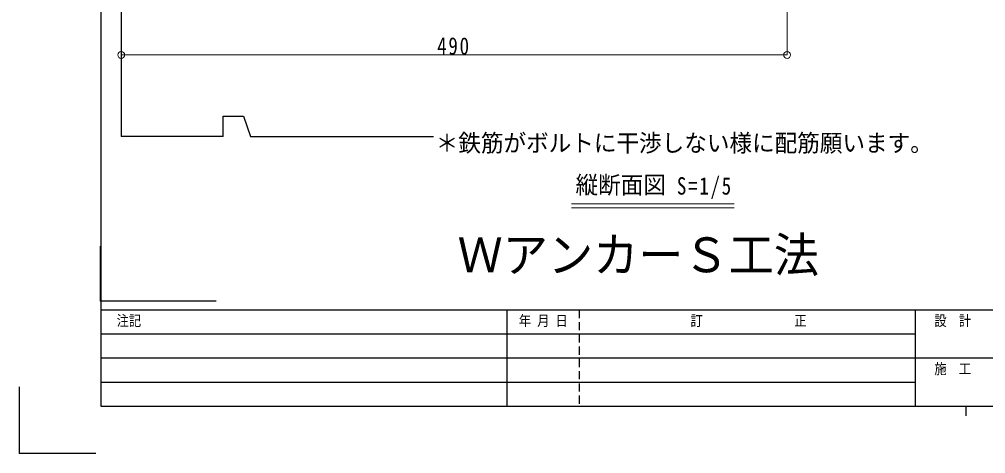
# Model space of a CAD drawing. Units: millimetres at full size, sheet at 1:5; details may follow other scales. Extents: x -1050 to 1050, y -742 to 742.
# Drawn here: x -1050 to -339, y -742 to -423 of the extents above; entities that cross this region are included whole.
import ezdxf
from ezdxf.enums import TextEntityAlignment as Align

# ---------------------------------------------------------------- set-up
doc = ezdxf.new("R2010")
doc.units = ezdxf.units.MM
doc.header["$LTSCALE"] = 5
doc.linetypes.add('CHAIN1', pattern=[8, 5, -1, 1, -1])
doc.linetypes.add('DASHED1', pattern=[1.8, 1.2, -0.6])
for name, color, linetype in [('0-0_通り芯', 7, 'CHAIN1'), ('0-1_躯体', 134, 'Continuous'), ('1-4_印刷位置ライン', 7, 'Continuous'), ('1-5_図枠1_1', 7, 'Continuous')]:
    doc.layers.add(name, color=color, linetype=linetype)
doc.layers.add('0-3_寸法', color=54, linetype='Continuous', lineweight=20)
doc.layers.add('0-9_文字', color=3, linetype='Continuous', lineweight=20)
doc.styles.add('ＭＳ ゴシック', font='')
doc.styles.add('ＭＳ 明朝', font='')
doc.styles.get('ＭＳ ゴシック').set_extended_font_data('MS Gothic')
doc.styles.get('ＭＳ 明朝').set_extended_font_data('MS Mincho')

# ---------------------------------------------------------------- blocks, each defined once
blk = doc.blocks.new('dimension_origin')
at = {"color": 0, "linetype": 'Continuous', "lineweight": -2}
blk.add_circle((0, 0), 1.25, dxfattribs=at)

msp = doc.modelspace()

# ---------------------------------------------------------------- linework, layer by layer
at = {"layer": '0-0_通り芯', "linetype": 'Continuous'}
for p in [(-990.443, -589.872), (-905.25, -630.383)]:
    msp.add_line(p, (-990.443, -630.383), dxfattribs=at)
at = {"layer": '0-1_躯体'}
for p, q in [((-975, -414.293), (-975, -509.293)), ((-885, -494.293), (-880, -509.293)), ((-900, -509.293), (-975, -509.293)), ((-880, -509.293), (-745.152, -509.293))]:
    msp.add_line(p, q, dxfattribs=at)
msp.add_lwpolyline([(-900, -509.293), (-900, -494.293), (-885, -494.293)], dxfattribs=at)
at = {"layer": '0-3_寸法'}
for p, q in [((-485, -449.293), (-485, -311.075)), ((-975, -449.293), (-975, -329.459)), ((-975, -449.293), (-485, -449.293))]:
    msp.add_line(p, q, dxfattribs=at)
at = {"layer": '0-9_文字'}
for p, q in [((-524.014, -558.793), (-643.767, -558.793)), ((-524.014, -561.793), (-643.767, -561.793))]:
    msp.add_line(p, q, dxfattribs=at)
at = {"layer": '1-4_印刷位置ライン'}
for p in [(-1050, -693.374), (-993.722, -742.5)]:
    msp.add_line(p, (-1050, -742.5), dxfattribs=at)
at = {"layer": '1-5_図枠1_1'}
for p, q in [((-990, -636.793), (990, -636.793)), ((-691.162, -636.793), (-691.162, -707.5)), ((-390.657, -636.793), (-390.657, -707.5)), ((-990, -654.47), (-390.657, -654.47)), ((-990, -672.146), (-37.121, -672.146)), ((-990, -689.823), (-390.657, -689.823)), ((-353.535, -707.5), (-353.535, -714.571))]:
    msp.add_line(p, q, dxfattribs=at)
at = {"layer": '1-5_図枠1_1', "linetype": 'DASHED1'}
msp.add_line((-638.131, -636.793), (-638.131, -707.5), dxfattribs=at)
msp.add_line((-638.131, -636.793), (-638.131, -707.5), dxfattribs=at)
at = {"layer": '1-5_図枠1_1'}
msp.add_lwpolyline([(-990, 682.5), (-990, -707.5), (990, -707.5)], dxfattribs=at)

# ---------------------------------------------------------------- block references
at = {"layer": '0-3_寸法', "xscale": 2, "yscale": 2, "rotation": 180}
msp.add_blockref('dimension_origin', (-975, -449.293), dxfattribs=at)
at = {"layer": '0-3_寸法', "xscale": 2, "yscale": 2}
msp.add_blockref('dimension_origin', (-485, -449.293), dxfattribs=at)

# ---------------------------------------------------------------- texts
at = {"layer": '0-3_寸法', "insert": (-742.5, -449.293), "char_height": 12.83, "attachment_point": 7, "style": 'ＭＳ ゴシック'}
msp.add_mtext('\\T1.18;\\W0.8;490', dxfattribs=at)
at = {"layer": '0-9_文字', "style": 'ＭＳ ゴシック', "width": 0.95}
for s, height, p in [('＊鉄筋がボルトに干渉しない様に配筋願います。', 12.83, (-743.55, -524.293)), ('縦断面図', 12.83, (-640.701, -555.106)), ('ＷアンカーＳ工法', 25.66, (-727.5, -616.793))]:
    msp.add_text(s, height=height, dxfattribs=at).set_placement(p, align=Align.BOTTOM_LEFT)
at = {"layer": '0-9_文字', "insert": (-566.097, -555.106), "char_height": 12.83, "attachment_point": 7, "style": 'ＭＳ ゴシック'}
msp.add_mtext('\\T1.18;\\W0.8;S=1/5', dxfattribs=at)
at = {"layer": '1-5_図枠1_1', "style": 'ＭＳ 明朝', "width": 0.85}
for s, p in [('注記', (-978.418, -650.934)), ('年 月 日', (-682.419, -650.934)), ('  設  計', (-385.607, -650.934)), ('訂               正', (-556.108, -650.934)), ('  施  工', (-385.607, -686.288))]:
    msp.add_text(s, height=7.776, dxfattribs=at).set_placement(p, align=Align.BOTTOM_LEFT)

doc.saveas('drawing.dxf')
